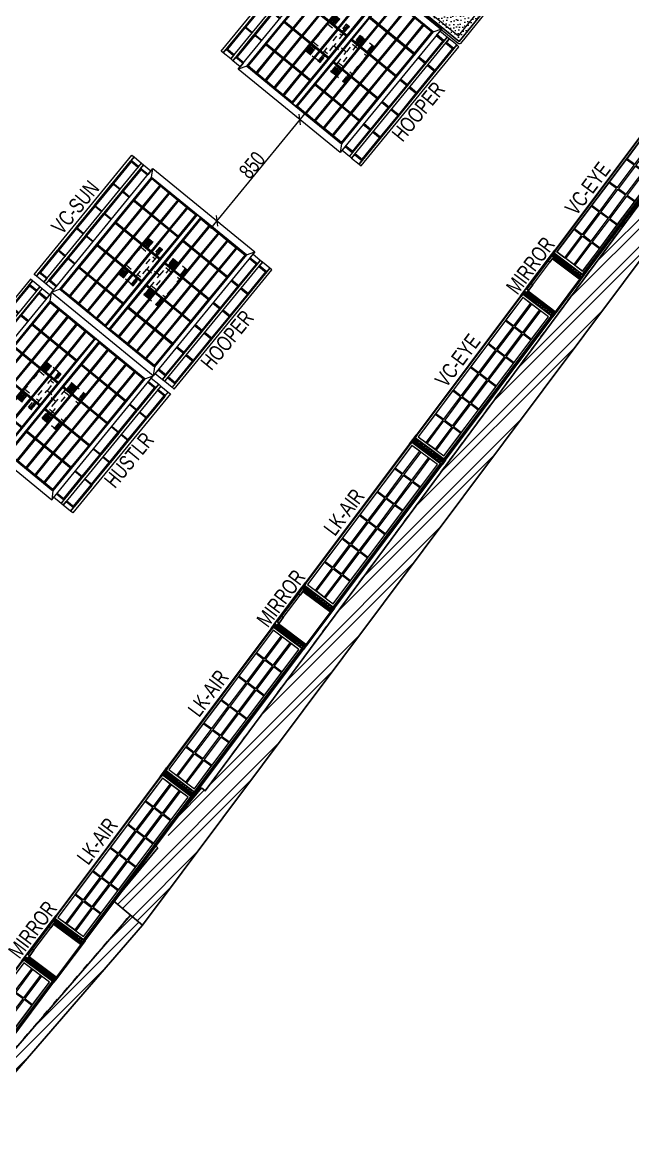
# Model space of a CAD drawing. Header units: feet. Extents: x 9100201 to 9130972, y -7060626 to -7048050.
# Drawn here: x 9105402 to 9109359, y -7060048 to -7052712 of the extents above; entities that cross this region are included whole.
import ezdxf

# ---------------------------------------------------------------- set-up
doc = ezdxf.new("R2010")
doc.units = ezdxf.units.FT
doc.header["$LTSCALE"] = 33
doc.header["$MEASUREMENT"] = 0
doc.header["$PDMODE"] = 3
doc.header["$PDSIZE"] = -1
for name, pattern in [('ACAD_ISO03W100', [30, 12, -18]), ('DOT2', [0.125, 0, -0.125]), ('HIDDEN2', [4.7625, 3.175, -1.5875])]:
    doc.linetypes.add(name, pattern=pattern)
doc.layers.add('A-WALL', color=1, linetype='Continuous')
for name, color, linetype, lineweight in [('LENS-DIM', 252, 'Continuous', 5), ('LENS-HATCH', 251, 'Continuous', 5), ('LENS_TEXT', 31, 'Continuous', 5), ('LK-FF&E FLOOR', 1, 'Continuous', 9), ('LK-FF&E WALL', 1, 'Continuous', 9), ('LN-ELEVATION-1', 81, 'Continuous', 25), ('LN-ELEVATION-2', 103, 'Continuous', 20), ('LN-ELEVATION-3', 125, 'Continuous', 18), ('LN-ELEVATION-4', 145, 'Continuous', 13), ('LN-ELEVATION-5', 167, 'Continuous', 5), ('LN-HATCH', 251, 'Continuous', 0), ('PLANO-TXT', 252, 'Continuous', 5)]:
    doc.layers.add(name, color=color, linetype=linetype, lineweight=lineweight)
doc.styles.add('LK TXT', font='GILC____.TTF', dxfattribs={"height": 100})
doc.styles.get("Standard").update_dxf_attribs({"font": 'GILC____.TTF'})
doc.dimstyles.new('100MM', dxfattribs={"dimtxt": 100, "dimasz": 50, "dimexe": 65, "dimexo": 65, "dimtad": 1, "dimdec": 0, "dimtxsty": 'Standard', "dimblk": 'OBLIQUE', "dimcen": 2.5, "dimdle": 65, "dimclrd": 256, "dimclre": 256, "dimclrt": 1, "dimadec": 0, "dimazin": 0, "dimtfac": 1, "dimtdec": 0, "dimtmove": 1, "dimatfit": 3, "dimfxl": 1, "dimlwd": -1, "dimlwe": -1, "dimarcsym": 0})
pattern_1 = [(45, (7858054.0837, 3504049.203), (-4.4901280605, 4.4901280605), [])]
pattern_2 = [(45, (7858558.917, 3503823.203), (-4.4901280605, 4.4901280605), [])]

# ---------------------------------------------------------------- blocks, each defined once
blk = doc.blocks.new('VC HD 1200')
at = {"layer": 'LN-HATCH', "ltscale": 0.5}
h = blk.add_hatch(dxfattribs=at)
h.set_pattern_fill('ANSI31', color=256, scale=2)
h.set_pattern_definition([(45, (3760859.753, 1795248.936), (-4.490128061, 4.490128061), [])])
h.paths.add_polyline_path([(-1200, 250), (-1200, 60), (-1194, 60), (-1194, 50), (-1200, 50), (-1200, 6), (-1182, 6), (-1182, 250)])
h = blk.add_hatch(dxfattribs=at)
h.set_pattern_fill('ANSI31', color=256, scale=2)
h.set_pattern_definition(pattern_1)
h.paths.add_polyline_path([(0, 250), (0, 60), (-6, 60), (-6, 50), (0, 50), (0, 6), (-18, 6), (-18, 250)])
h = blk.add_hatch(dxfattribs=at)
h.set_pattern_fill('ANSI31', color=256, scale=2)
h.set_pattern_definition([(45, (7858047.0837, 3504049.203), (-4.4901280605, 4.4901280605), [])])
h.paths.add_polyline_path([(-1165, 6), (-1165, 0), (-1200, 0), (-1200, 6)])
h = blk.add_hatch(dxfattribs=at)
h.set_pattern_fill('ANSI31', color=256, scale=2)
h.set_pattern_definition(pattern_1)
h.paths.add_polyline_path([(-28, 6), (-28, 0), (0, 0), (0, 6)])
at = {"layer": 'LN-ELEVATION-1', "ltscale": 0.5}
for points in [[(-1200, 250), (-1200, 60), (-1194, 60), (-1194, 50), (-1200, 50), (-1200, 6), (-1182, 6), (-1182, 250)], [(-18, 238), (-1182, 238), (-1182, 244), (-18, 244)], [(0, 250), (0, 60), (-6, 60), (-6, 50), (0, 50), (0, 6), (-18, 6), (-18, 250)], [(-1165, 6), (-1165, 0), (-1200, 0), (-1200, 6)], [(-35, 6), (-35, 0), (0, 0), (0, 6)]]:
    blk.add_lwpolyline(points, close=True, dxfattribs=at)
at = {"layer": 'LN-ELEVATION-3', "ltscale": 0.5}
for p, q in [((-1182, 250), (-18, 250)), ((-1165, 6), (-35, 6)), ((-35, 0), (-1165, 0))]:
    blk.add_line(p, q, dxfattribs=at)
for points in [[(-1165, 226), (-35, 226), (-35, 18), (-1165, 18)], [(-1165, 226), (-983.3, 226), (-983.3, 162), (-1165, 162)], [(-975.3, 226), (-793.7, 226), (-793.7, 162), (-975.3, 162)], [(-785.7, 226), (-604, 226), (-604, 162), (-785.7, 162)], [(-596, 226), (-414.3, 226), (-414.3, 162), (-596, 162)], [(-406.3, 226), (-224.7, 226), (-224.7, 162), (-406.3, 162)], [(-216.7, 226), (-35, 226), (-35, 162), (-216.7, 162)], [(-1165, 90), (-983.3, 90), (-983.3, 154), (-1165, 154)], [(-975.3, 154), (-793.7, 154), (-793.7, 90), (-975.3, 90)], [(-785.7, 154), (-604, 154), (-604, 90), (-785.7, 90)], [(-596, 154), (-414.3, 154), (-414.3, 90), (-596, 90)], [(-406.3, 154), (-224.7, 154), (-224.7, 90), (-406.3, 90)], [(-216.7, 154), (-35, 154), (-35, 90), (-216.7, 90)], [(-1165, 82), (-983.3, 82), (-983.3, 18), (-1165, 18)], [(-975.3, 82), (-793.7, 82), (-793.7, 18), (-975.3, 18)], [(-785.7, 82), (-604, 82), (-604, 18), (-785.7, 18)], [(-596, 82), (-414.3, 82), (-414.3, 18), (-596, 18)], [(-406.3, 82), (-224.7, 82), (-224.7, 18), (-406.3, 18)], [(-216.7, 82), (-35, 82), (-35, 18), (-216.7, 18)]]:
    blk.add_lwpolyline(points, close=True, dxfattribs=at)
blk = doc.blocks.new('MIRROR')
at = {"layer": 'LN-HATCH', "ltscale": 0.5}
h = blk.add_hatch(dxfattribs=at)
h.set_pattern_fill('ANSI31', color=256, scale=2)
h.set_pattern_definition([(45, (4060433.7416, 1708720.787), (-4.4901280605, 4.4901280605), [])])
h.paths.add_polyline_path([(212.9, 101.3), (230.9, 101.3), (230.9, -127.7), (212.9, -127.7)])
h.paths.add_polyline_path([(230.9, 95.3), (494.9, 95.3), (494.9, 101.3), (230.9, 101.3)])
h.paths.add_polyline_path([(512.9, 101.3), (494.9, 101.3), (494.9, -127.7), (512.9, -127.7)])
at = {"layer": 'Defpoints'}
blk.add_lwpolyline([(512.9, 101.3), (212.9, 101.3), (212.9, -148.7), (512.9, -148.7)], close=True, dxfattribs=at)
at = {"layer": 'LN-ELEVATION-1'}
for points in [[(212.9, 101.3), (230.9, 101.3), (230.9, -127.7), (212.9, -127.7)], [(230.9, 95.3), (494.9, 95.3), (494.9, 101.3), (230.9, 101.3)], [(512.9, 101.3), (494.9, 101.3), (494.9, -127.7), (512.9, -127.7)], [(259.9, -141.7), (259.9, -127.7), (214.9, -127.7), (214.9, -148.7), (223.9, -148.7), (223.9, -147.2), (216.4, -147.2), (216.4, -141.7)], [(442.9, -141.7), (442.9, -127.7), (487.9, -127.7), (487.9, -148.7), (478.9, -148.7), (478.9, -147.2), (486.4, -147.2), (486.4, -141.7)], [(504.9, -148.7), (504.9, -147.2), (509.4, -147.2), (509.4, -129.2), (487.9, -129.2), (487.9, -127.7), (510.9, -127.7), (510.9, -148.7)]]:
    blk.add_lwpolyline(points, close=True, dxfattribs=at)
at = {"layer": 'LN-ELEVATION-2', "color": 4, "lineweight": 0}
blk.add_lwpolyline([(216.4, -141.7), (486.4, -141.7), (486.4, -147.2), (216.4, -147.2)], close=True, dxfattribs=at)
at = {"layer": 'LN-ELEVATION-2'}
blk.add_lwpolyline([(259.9, -141.7), (442.9, -141.7), (442.9, -127.7), (259.9, -127.7)], close=True, dxfattribs=at)
at = {"layer": 'LN-ELEVATION-4', "ltscale": 0.5}
blk.add_line((478.9, -148.7), (223.9, -148.7), dxfattribs=at)
blk = doc.blocks.new('VC HD 1010')
at = {"layer": 'LN-HATCH', "ltscale": 0.5}
h = blk.add_hatch(dxfattribs=at)
h.set_pattern_fill('ANSI31', color=256, scale=2)
h.set_pattern_definition([(45, (3761554.586, 1795022.936), (-4.490128061, 4.490128061), [])])
h.paths.add_polyline_path([(-505.2, 24), (-505.2, -166), (-499.2, -166), (-499.2, -176), (-505.2, -176), (-505.2, -220), (-487.2, -220), (-487.2, 24)])
h = blk.add_hatch(dxfattribs=at)
h.set_pattern_fill('ANSI31', color=256, scale=2)
h.set_pattern_definition(pattern_2)
h.paths.add_polyline_path([(504.8, 24), (504.8, -166), (498.8, -166), (498.8, -176), (504.8, -176), (504.8, -220), (486.8, -220), (486.8, 24)])
h = blk.add_hatch(dxfattribs=at)
h.set_pattern_fill('ANSI31', color=256, scale=2)
h.set_pattern_definition([(45, (7858741.917, 3503823.203), (-4.4901280605, 4.4901280605), [])])
h.paths.add_polyline_path([(-470.2, -220), (-470.2, -226), (-505.2, -226), (-505.2, -220)])
h = blk.add_hatch(dxfattribs=at)
h.set_pattern_fill('ANSI31', color=256, scale=2)
h.set_pattern_definition(pattern_2)
h.paths.add_polyline_path([(476.8, -220), (476.8, -226), (511.8, -226), (511.8, -220)])
at = {"layer": 'LN-ELEVATION-1', "ltscale": 0.5}
for points in [[(-505.2, 24), (-505.2, -166), (-499.2, -166), (-499.2, -176), (-505.2, -176), (-505.2, -220), (-487.2, -220), (-487.2, 24)], [(486.8, 12), (-487.2, 12), (-487.2, 18), (486.8, 18)], [(504.8, 24), (504.8, -166), (498.8, -166), (498.8, -176), (504.8, -176), (504.8, -220), (486.8, -220), (486.8, 24)], [(-470.2, -220), (-470.2, -226), (-505.2, -226), (-505.2, -220)], [(469.8, -220), (469.8, -226), (504.8, -226), (504.8, -220)]]:
    blk.add_lwpolyline(points, close=True, dxfattribs=at)
at = {"layer": 'LN-ELEVATION-2', "ltscale": 0.5}
blk.add_lwpolyline([(470.2, 0), (-470.2, 0), (-470.2, -208), (470.2, -208)], close=True, dxfattribs=at)
at = {"layer": 'LN-ELEVATION-3', "ltscale": 0.5}
for p, q in [((-487.2, 24), (486.8, 24)), ((-470.2, -220), (469.8, -220)), ((469.8, -226), (-470.2, -226))]:
    blk.add_line(p, q, dxfattribs=at)
for points in [[(-470.2, 0), (-288.5, 0), (-288.5, -64), (-470.2, -64)], [(-280.5, 0), (-98.8, 0), (-98.8, -64), (-280.5, -64)], [(-90.8, 0), (90.8, 0), (90.8, -64), (-90.8, -64)], [(98.8, 0), (280.5, 0), (280.5, -64), (98.8, -64)], [(288.5, 0), (470.2, 0), (470.2, -64), (288.5, -64)], [(-470.2, -136), (-288.5, -136), (-288.5, -72), (-470.2, -72)], [(-280.5, -72), (-98.8, -72), (-98.8, -136), (-280.5, -136)], [(-90.8, -72), (90.8, -72), (90.8, -136), (-90.8, -136)], [(98.8, -72), (280.5, -72), (280.5, -136), (98.8, -136)], [(288.5, -72), (470.2, -72), (470.2, -136), (288.5, -136)], [(-470.2, -144), (-288.5, -144), (-288.5, -208), (-470.2, -208)], [(-280.5, -144), (-98.8, -144), (-98.8, -208), (-280.5, -208)], [(-90.8, -144), (90.8, -144), (90.8, -208), (-90.8, -208)], [(98.8, -144), (280.5, -144), (280.5, -208), (98.8, -208)], [(288.5, -144), (470.2, -144), (470.2, -208), (288.5, -208)]]:
    blk.add_lwpolyline(points, close=True, dxfattribs=at)
blk = doc.blocks.new('A$C79009803')
at = {"layer": 'LN-HATCH'}
h = blk.add_hatch(dxfattribs=at)
h.set_pattern_fill('ANSI32', color=256, scale=333, angle=180)
h.set_pattern_definition([(225, (-11307537.08, 5495392.03), (88.2999593, -88.2999593), []), (225, (-11307595.94, 5495392.03), (88.2999593, -88.2999593), [])])
h.paths.add_polyline_path([(-12670.1, -5230), (-12693.2, -5210.9), (-12903.7, -5465.1), (-12880.6, -5484.2), (-13263.3, -5946.3), (-13170.8, -6022.9), (-13076.2, -6101.3), (-8911.5, -535.9), (-9054.2, -342.1)])
h = blk.add_hatch(dxfattribs=at)
h.set_pattern_fill('ANSI31', color=256, scale=444, angle=180)
h.set_pattern_definition([(225, (-11307537.077, 5495392.03), (39.24442636, -39.24442636), [])])
h.paths.add_polyline_path([(11481, -840.4), (7330, -840.4), (7330, -1069.4), (11481, -1069.4)])
h.paths.add_polyline_path([(7099.7, -839.4), (4349.1, -839.4), (4349.1, -1069.4), (7099.7, -1069.4)])
h.paths.add_polyline_path([(1178, -839.4), (-1539.3, -839.4), (-1539.3, -1069.4), (1178, -1069.4)])
h.paths.add_polyline_path([(4118.9, -839.4), (1408.2, -839.4), (1408.2, -1069.4), (4118.9, -1069.4)])
h.paths.add_polyline_path([(-13155.4, -6035.6), (-14430, -7512), (-14353, -7575.8), (-13076.2, -6101.3)])
h.paths.add_polyline_path([(-18485, -4153.9), (-16921.4, -2202.9), (-17010, -2129.5), (-18573.6, -4080.6)])
at = {"layer": 'A-WALL'}
for q in [(-12976.3, -5599.7), (-13076.2, -6101.3)]:
    blk.add_line((-13263.3, -5946.3), q, dxfattribs=at)
for points, elevation in [([(-4927.3, -1471), (-8207.8, -290.5), (-8911.5, -535.9), (-13076.2, -6101.3)], 0), ([(-12935.6, -5503.6), (-12693.2, -5210.9), (-12670.1, -5230), (-9054.2, -342.1)], 0.2)]:
    blk.add_lwpolyline(points, dxfattribs=dict(at, elevation=elevation))
blk.add_lwpolyline([(-12935.6, -5503.6), (-12999.4, -5580.6), (-12976.3, -5599.7)], dxfattribs=at)
blk.add_lwpolyline([(-13076.2, -6101.3), (-13155.4, -6035.6), (-14430, -7512), (-14353, -7575.8)], close=True, dxfattribs=at)
blk = doc.blocks.new('A$Ce45749d8')
at = {"layer": 'LENS-DIM', "color": 5, "linetype": 'ACAD_ISO03W100', "ltscale": 0.1, "elevation": 0}
blk.add_lwpolyline([(-280.7, 4656.9), (-4031.5, 3003.9), (-7920.6, -1739.5), (-8009.9, -1666.9), (-9573.6, -3618), (-9477.3, -3697.7), (-9604.9, -3851.7), (-9520.1, -3921.9), (-9589.7, -4005.9), (-5969.7, -7003.6), (-5900.2, -6919.6), (-5753.9, -7040.8), (-5626.3, -6886.8), (-5518.5, -6976), (-4244, -5499.7), (-4351.8, -5410.4), (-4064.8, -5063.8), (-4087.9, -5044.7), (-4024.1, -4967.6), (-3781.7, -4675), (-3758.6, -4694.1), (-142.7, 193.8)], dxfattribs=at)
at = {"layer": 'LENS-DIM', "color": 2}
blk.add_blockref('A$C79009803', (8911.5, 535.9, 0), dxfattribs=at)
blk = doc.blocks.new('ffgd')
at = {"layer": 'LN-ELEVATION-4', "linetype": 'ACAD_ISO03W100', "ltscale": 0.1}
blk.add_lwpolyline([(0, 47.3), (0, -41.5), (-20, -41.5), (-20, 47.3)], close=True, dxfattribs=at)
at = {"layer": 'LN-ELEVATION-5', "linetype": 'ACAD_ISO03W100', "ltscale": 0.1}
for p, q in [((-159.9, 165.7), (-159.9, 47.3)), ((-159.7, 165.7), (-159.7, 47.3)), ((-159.4, 165.7), (-159.4, 47.3)), ((-159, 165.7), (-159, 47.3)), ((-158.5, 165.7), (-158.5, 47.3)), ((-157.9, 165.7), (-157.9, 47.3)), ((-157.1, 165.7), (-157.1, 47.3)), ((-156.1, 165.7), (-156.1, 47.3)), ((-154.1, 165.7), (-154.1, 47.3)), ((-151.1, 165.7), (-151.1, 47.3)), ((-146.1, 165.7), (-146.1, 47.3)), ((-141.1, 165.7), (-141.1, 47.3)), ((-135.1, 165.7), (-135.1, 47.3)), ((-128.1, 165.7), (-128.1, 47.3)), ((-120.1, 165.7), (-120.1, 47.3)), ((-111.1, 165.7), (-111.1, 47.3)), ((-102.1, 165.7), (-102.1, 47.3)), ((-85, 165.7), (-85, 47.3)), ((65, 165.7), (65, 47.3)), ((82.1, 165.7), (82.1, 47.3)), ((91.1, 165.7), (91.1, 47.3)), ((100.1, 165.7), (100.1, 47.3)), ((108.1, 165.7), (108.1, 47.3)), ((115.1, 165.7), (115.1, 47.3)), ((121.1, 165.7), (121.1, 47.3)), ((126.1, 165.7), (126.1, 47.3)), ((131.1, 165.7), (131.1, 47.3)), ((134.1, 165.7), (134.1, 47.3)), ((136.1, 165.7), (136.1, 47.3)), ((137.1, 165.7), (137.1, 47.3)), ((137.9, 165.7), (137.9, 47.3)), ((138.5, 165.7), (138.5, 47.3)), ((139, 165.7), (139, 47.3)), ((139.4, 165.7), (139.4, 47.3)), ((139.7, 165.7), (139.7, 47.3)), ((139.9, 165.7), (139.9, 47.3)), ((-159.9, -41.5), (-159.9, -159.9)), ((-159.7, -41.5), (-159.7, -159.9)), ((-159.4, -41.5), (-159.4, -159.9)), ((-159, -41.5), (-159, -159.9)), ((-158.5, -41.5), (-158.5, -159.9)), ((-157.9, -41.5), (-157.9, -159.9)), ((-157.1, -41.5), (-157.1, -159.9)), ((-156.1, -41.5), (-156.1, -159.9)), ((-154.1, -41.5), (-154.1, -159.9)), ((-151.1, -41.5), (-151.1, -159.9)), ((-146.1, -41.5), (-146.1, -159.9)), ((-141.1, -41.5), (-141.1, -159.9)), ((-135.1, -41.5), (-135.1, -159.9)), ((-128.1, -41.5), (-128.1, -159.9)), ((-120.1, -41.5), (-120.1, -159.9)), ((-111.1, -41.5), (-111.1, -159.9)), ((-102.1, -41.5), (-102.1, -159.9)), ((-85, -41.5), (-85, -159.9)), ((65, -41.5), (65, -159.9)), ((82.1, -41.5), (82.1, -159.9)), ((91.1, -41.5), (91.1, -159.9)), ((100.1, -41.5), (100.1, -159.9)), ((108.1, -41.5), (108.1, -159.9)), ((115.1, -41.5), (115.1, -159.9)), ((121.1, -41.5), (121.1, -159.9)), ((126.1, -41.5), (126.1, -159.9)), ((131.1, -41.5), (131.1, -159.9)), ((134.1, -41.5), (134.1, -159.9)), ((136.1, -41.5), (136.1, -159.9)), ((137.1, -41.5), (137.1, -159.9)), ((137.9, -41.5), (137.9, -159.9)), ((138.5, -41.5), (138.5, -159.9)), ((139, -41.5), (139, -159.9)), ((139.4, -41.5), (139.4, -159.9)), ((139.7, -41.5), (139.7, -159.9)), ((139.9, -41.5), (139.9, -159.9))]:
    blk.add_line(p, q, dxfattribs=at)
for points in [[(140, 73), (140, 165.7), (-160, 165.7), (-160, 73)], [(140, -67.1), (140, -159.9), (-160, -159.9), (-160, -67.1)]]:
    blk.add_lwpolyline(points, dxfattribs=at)
for points in [[(140, 73), (140, 47.3), (-160, 47.3), (-160, 73)], [(140, -41.5), (140, -67.1), (-160, -67.1), (-160, -41.5)]]:
    blk.add_lwpolyline(points, close=True, dxfattribs=at)
blk = doc.blocks.new('EURO 1040 x 1175')
at = {"layer": 'LN-ELEVATION-1'}
for points in [[(-470, -327.4), (470, -327.4), (470, 467.6), (-470, 467.6)], [(-470, 85.1), (470, 85.1), (470, 467.6), (-470, 467.6)], [(-283.2, 85.1), (-277.2, 85.1), (-277.2, 467.6), (-283.2, 467.6)], [(-96.4, 85.1), (-90.4, 85.1), (-90.4, 467.6), (-96.4, 467.6)], [(90.4, 85.1), (96.4, 85.1), (96.4, 467.6), (90.4, 467.6)], [(277.2, 85.1), (283.2, 85.1), (283.2, 467.6), (277.2, 467.6)], [(-470, 386.6), (-283.2, 386.6), (-283.2, 392.6), (-470, 392.6)], [(-277.2, 386.6), (-96.4, 386.6), (-96.4, 392.6), (-277.2, 392.6)], [(-90.4, 386.6), (90.4, 386.6), (90.4, 392.6), (-90.4, 392.6)], [(96.4, 386.6), (277.2, 386.6), (277.2, 392.6), (96.4, 392.6)], [(283.2, 386.6), (470, 386.6), (470, 392.6), (283.2, 392.6)], [(-470, 311.2), (-283.2, 311.2), (-283.2, 317.2), (-470, 317.2)], [(-277.2, 311.2), (-96.4, 311.2), (-96.4, 317.2), (-277.2, 317.2)], [(-90.4, 311.2), (90.4, 311.2), (90.4, 317.2), (-90.4, 317.2)], [(96.4, 311.2), (277.2, 311.2), (277.2, 317.2), (96.4, 317.2)], [(283.2, 311.2), (470, 311.2), (470, 317.2), (283.2, 317.2)], [(-470, 235.8), (-283.2, 235.8), (-283.2, 241.8), (-470, 241.8)], [(-277.2, 235.8), (-96.4, 235.8), (-96.4, 241.8), (-277.2, 241.8)], [(-90.4, 235.8), (90.4, 235.8), (90.4, 241.8), (-90.4, 241.8)], [(96.4, 235.8), (277.2, 235.8), (277.2, 241.8), (96.4, 241.8)], [(283.2, 235.8), (470, 235.8), (470, 241.8), (283.2, 241.8)], [(-470, 160.4), (-283.2, 160.4), (-283.2, 166.4), (-470, 166.4)], [(-277.2, 160.4), (-96.4, 160.4), (-96.4, 166.4), (-277.2, 166.4)], [(-90.4, 160.4), (90.4, 160.4), (90.4, 166.4), (-90.4, 166.4)], [(96.4, 160.4), (277.2, 160.4), (277.2, 166.4), (96.4, 166.4)], [(283.2, 160.4), (470, 160.4), (470, 166.4), (283.2, 166.4)], [(-470, 85.1), (470, 85.1), (470, 55.1), (-470, 55.1)], [(-470, 55.1), (470, 55.1), (470, -327.4), (-470, -327.4)], [(-283.2, 55.1), (-277.2, 55.1), (-277.2, -327.4), (-283.2, -327.4)], [(-96.4, 55.1), (-90.4, 55.1), (-90.4, -327.4), (-96.4, -327.4)], [(90.4, 55.1), (96.4, 55.1), (96.4, -327.4), (90.4, -327.4)], [(277.2, 55.1), (283.2, 55.1), (283.2, -327.4), (277.2, -327.4)], [(-470, -20.3), (-283.2, -20.3), (-283.2, -26.3), (-470, -26.3)], [(-277.2, -20.3), (-96.4, -20.3), (-96.4, -26.3), (-277.2, -26.3)], [(-90.4, -20.3), (90.4, -20.3), (90.4, -26.3), (-90.4, -26.3)], [(96.4, -20.3), (277.2, -20.3), (277.2, -26.3), (96.4, -26.3)], [(283.2, -20.3), (470, -20.3), (470, -26.3), (283.2, -26.3)], [(-470, -95.7), (-283.2, -95.7), (-283.2, -101.7), (-470, -101.7)], [(-277.2, -95.7), (-96.4, -95.7), (-96.4, -101.7), (-277.2, -101.7)], [(-90.4, -95.7), (90.4, -95.7), (90.4, -101.7), (-90.4, -101.7)], [(96.4, -95.7), (277.2, -95.7), (277.2, -101.7), (96.4, -101.7)], [(283.2, -95.7), (470, -95.7), (470, -101.7), (283.2, -101.7)], [(-470, -171.1), (-283.2, -171.1), (-283.2, -177.1), (-470, -177.1)], [(-277.2, -171.1), (-96.4, -171.1), (-96.4, -177.1), (-277.2, -177.1)], [(-90.4, -171.1), (90.4, -171.1), (90.4, -177.1), (-90.4, -177.1)], [(96.4, -171.1), (277.2, -171.1), (277.2, -177.1), (96.4, -177.1)], [(283.2, -171.1), (470, -171.1), (470, -177.1), (283.2, -177.1)], [(-470, -246.4), (-283.2, -246.4), (-283.2, -252.4), (-470, -252.4)], [(-277.2, -246.4), (-96.4, -246.4), (-96.4, -252.4), (-277.2, -252.4)], [(-90.4, -246.4), (90.4, -246.4), (90.4, -252.4), (-90.4, -252.4)], [(96.4, -246.4), (277.2, -246.4), (277.2, -252.4), (96.4, -252.4)], [(283.2, -246.4), (470, -246.4), (470, -252.4), (283.2, -252.4)]]:
    blk.add_lwpolyline(points, close=True, dxfattribs=at)
for points in [[(-283.2, 461.6), (-464, 461.6), (-464, 317.2)], [(-96.4, 461.6), (-277.2, 461.6)], [(90.4, 461.6), (-90.4, 461.6)], [(277.2, 461.6), (96.4, 461.6)], [(464, 317.2), (464, 461.6), (283.2, 461.6)], [(-464, 311.2), (-464, 241.8)], [(464, 241.8), (464, 311.2)], [(-464, 235.8), (-464, 166.4)], [(464, 166.4), (464, 235.8)], [(-464, 160.4), (-464, 91.1), (-283.2, 91.1)], [(283.2, 91.1), (464, 91.1), (464, 160.4)], [(-277.2, 91.1), (-96.4, 91.1)], [(-90.4, 91.1), (90.4, 91.1)], [(96.4, 91.1), (277.2, 91.1)], [(-464, -20.3), (-464, 49.1), (-283.2, 49.1)], [(-277.2, 49.1), (-96.4, 49.1)], [(-90.4, 49.1), (90.4, 49.1)], [(96.4, 49.1), (277.2, 49.1)], [(283.2, 49.1), (464, 49.1), (464, -20.3)], [(-464, -95.7), (-464, -26.3)], [(464, -26.3), (464, -95.7)], [(-464, -171.1), (-464, -101.7)], [(464, -101.7), (464, -171.1)], [(-283.2, -321.4), (-464, -321.4), (-464, -177.1)], [(464, -177.1), (464, -321.4), (283.2, -321.4)], [(-96.4, -321.4), (-277.2, -321.4)], [(90.4, -321.4), (-90.4, -321.4)], [(277.2, -321.4), (96.4, -321.4)]]:
    blk.add_lwpolyline(points, dxfattribs=at)
at = {"layer": 'LN-ELEVATION-2'}
blk.add_lwpolyline([(-520, -357.4), (520, -357.4), (520, 497.6), (-520, 497.6)], close=True, dxfattribs=at)
for points in [[(-470, 467.6), (-520, 497.6)], [(470, 467.6), (520, 497.6)], [(-470, -327.4), (-520, -357.4)], [(470, -327.4), (520, -357.4)]]:
    blk.add_lwpolyline(points, dxfattribs=at)
at = {"layer": 'LN-ELEVATION-3'}
for points in [[(-500, 559.6), (500, 559.6), (500, 577.6), (-500, 577.6)], [(-500, 497.6), (-470, 497.6), (-470, 559.6), (-500, 559.6)], [(470, 497.6), (500, 497.6), (500, 559.6), (470, 559.6)], [(-500, -357.4), (-470, -357.4), (-470, -419.4), (-500, -419.4)], [(470, -357.4), (500, -357.4), (500, -419.4), (470, -419.4)], [(-500, -419.4), (500, -419.4), (500, -437.4), (-500, -437.4)]]:
    blk.add_lwpolyline(points, close=True, dxfattribs=at)
at = {"layer": 'LN-ELEVATION-4'}
for points in [[(-500, 639.6), (500, 639.6), (500, 657.6), (-500, 657.6)], [(-500, 577.6), (-470, 577.6), (-470, 639.6), (-500, 639.6)], [(470, 577.6), (500, 577.6), (500, 639.6), (470, 639.6)], [(-470, 497.6), (-464, 497.6), (-464, 559.6), (-470, 559.6)], [(-464, 553.6), (-283.2, 553.6), (-283.2, 559.6), (-464, 559.6)], [(-283.2, 497.6), (-277.2, 497.6), (-277.2, 559.6), (-283.2, 559.6)], [(-277.2, 553.6), (-96.4, 553.6), (-96.4, 559.6), (-277.2, 559.6)], [(-96.4, 497.6), (-90.4, 497.6), (-90.4, 559.6), (-96.4, 559.6)], [(-90.4, 553.6), (90.4, 553.6), (90.4, 559.6), (-90.4, 559.6)], [(90.4, 497.6), (96.4, 497.6), (96.4, 559.6), (90.4, 559.6)], [(96.4, 553.6), (277.2, 553.6), (277.2, 559.6), (96.4, 559.6)], [(277.2, 497.6), (283.2, 497.6), (283.2, 559.6), (277.2, 559.6)], [(283.2, 553.6), (464, 553.6), (464, 559.6), (283.2, 559.6)], [(464, 497.6), (470, 497.6), (470, 559.6), (464, 559.6)], [(-470, -357.4), (-464, -357.4), (-464, -419.4), (-470, -419.4)], [(-283.2, -357.4), (-277.2, -357.4), (-277.2, -419.4), (-283.2, -419.4)], [(-96.4, -357.4), (-90.4, -357.4), (-90.4, -419.4), (-96.4, -419.4)], [(90.4, -357.4), (96.4, -357.4), (96.4, -419.4), (90.4, -419.4)], [(277.2, -357.4), (283.2, -357.4), (283.2, -419.4), (277.2, -419.4)], [(464, -357.4), (470, -357.4), (470, -419.4), (464, -419.4)], [(-500, -437.4), (-470, -437.4), (-470, -499.4), (-500, -499.4)], [(-464, -413.4), (-283.2, -413.4), (-283.2, -419.4), (-464, -419.4)], [(-277.2, -413.4), (-96.4, -413.4), (-96.4, -419.4), (-277.2, -419.4)], [(-90.4, -413.4), (90.4, -413.4), (90.4, -419.4), (-90.4, -419.4)], [(96.4, -413.4), (277.2, -413.4), (277.2, -419.4), (96.4, -419.4)], [(283.2, -413.4), (464, -413.4), (464, -419.4), (283.2, -419.4)], [(470, -437.4), (500, -437.4), (500, -499.4), (470, -499.4)], [(-500, -499.4), (500, -499.4), (500, -517.4), (-500, -517.4)]]:
    blk.add_lwpolyline(points, close=True, dxfattribs=at)
at = {"layer": 'LN-ELEVATION-5'}
for points in [[(-470, 577.6), (-464, 577.6), (-464, 639.6), (-470, 639.6)], [(-464, 633.6), (-283.2, 633.6), (-283.2, 639.6), (-464, 639.6)], [(-283.2, 577.6), (-277.2, 577.6), (-277.2, 639.6), (-283.2, 639.6)], [(-277.2, 633.6), (-96.4, 633.6), (-96.4, 639.6), (-277.2, 639.6)], [(-96.4, 577.6), (-90.4, 577.6), (-90.4, 639.6), (-96.4, 639.6)], [(-90.4, 633.6), (90.4, 633.6), (90.4, 639.6), (-90.4, 639.6)], [(90.4, 577.6), (96.4, 577.6), (96.4, 639.6), (90.4, 639.6)], [(96.4, 633.6), (277.2, 633.6), (277.2, 639.6), (96.4, 639.6)], [(277.2, 577.6), (283.2, 577.6), (283.2, 639.6), (277.2, 639.6)], [(283.2, 633.6), (464, 633.6), (464, 639.6), (283.2, 639.6)], [(464, 577.6), (470, 577.6), (470, 639.6), (464, 639.6)], [(-470, -437.4), (-464, -437.4), (-464, -499.4), (-470, -499.4)], [(-283.2, -437.4), (-277.2, -437.4), (-277.2, -499.4), (-283.2, -499.4)], [(-96.4, -437.4), (-90.4, -437.4), (-90.4, -499.4), (-96.4, -499.4)], [(90.4, -437.4), (96.4, -437.4), (96.4, -499.4), (90.4, -499.4)], [(277.2, -437.4), (283.2, -437.4), (283.2, -499.4), (277.2, -499.4)], [(464, -437.4), (470, -437.4), (470, -499.4), (464, -499.4)], [(-464, -493.4), (-283.2, -493.4), (-283.2, -499.4), (-464, -499.4)], [(-277.2, -493.4), (-96.4, -493.4), (-96.4, -499.4), (-277.2, -499.4)], [(-90.4, -493.4), (90.4, -493.4), (90.4, -499.4), (-90.4, -499.4)], [(96.4, -493.4), (277.2, -493.4), (277.2, -499.4), (96.4, -499.4)], [(283.2, -493.4), (464, -493.4), (464, -499.4), (283.2, -499.4)]]:
    blk.add_lwpolyline(points, close=True, dxfattribs=at)
at = {"layer": 'LENS-DIM'}
blk.add_blockref('ffgd', (10, 67.1), dxfattribs=at)
blk = doc.blocks.new('_Oblique')
at = {"color": 0, "lineweight": -2}
blk.add_line((-0.5, -0.5), (0.5, 0.5), dxfattribs=at)
blk = doc.blocks.new('*D52')
at = {"layer": 'Defpoints', "color": 0}
for p in [(9107116.7, -7053272.8, 0), (9106578, -7053930.2, 0), (9106661.8, -7053998.9)]:
    blk.add_point(p, dxfattribs=at)
at = {"layer": 'LENS-DIM'}
blk.add_line((9107241.7, -7053291.1), (9106620.6, -7054049.1), dxfattribs=at)
at = {"layer": 'LENS-DIM', "linetype": 'DOT2'}
for p, q in [((9107167, -7053314), (9107250.7, -7053382.6)), ((9106628.3, -7053971.4), (9106712, -7054040))]:
    blk.add_line(p, q, dxfattribs=at)
at = {"layer": 'LENS-DIM', "xscale": 50, "yscale": 50, "zscale": 50}
for p, rotation in [((9107200.5, -7053341.4), 50.66783219610893), ((9106661.8, -7053998.9), 230.667832196109)]:
    blk.add_blockref('_Oblique', p, dxfattribs=dict(at, rotation=rotation))
at = {"layer": 'LENS-DIM', "color": 1, "insert": (9106891.1, -7053637.3), "char_height": 100, "attachment_point": 5, "rotation": 50.66783}
blk.add_mtext('850', dxfattribs=at)
blk = doc.blocks.new('2 seater bench')
at = {"layer": 'LENS-HATCH', "lineweight": 0}
h = blk.add_hatch(dxfattribs=at)
h.set_pattern_fill('STIP1', color=177, scale=100, angle=270, pattern_type=2)
h.set_pattern_definition([(270, (6617251.08, -170421.61), (100, -2e-13), [0, -100]), (270, (6617235.08, -170433.61), (100, -2e-13), [0, -100]), (270, (6617211.08, -170428.61), (100, -2e-13), [0, -100]), (270, (6617188.08, -170463.61), (100, -2e-13), [0, -100]), (270, (6617224.08, -170460.61), (100, -2e-13), [0, -100]), (270, (6617248.08, -170487.61), (100, -2e-13), [0, -100]), (270, (6617255.08, -170452.61), (100, -2e-13), [0, -100]), (270, (6617214.08, -170494.61), (100, -2e-13), [0, -100]), (270, (6617182.08, -170489.61), (100, -2e-13), [0, -100]), (270, (6617167.08, -170415.61), (100, -2e-13), [0, -100]), (270, (6617187.08, -170433.61), (100, -2e-13), [0, -100]), (270, (6617168.08, -170447.61), (100, -2e-13), [0, -100]), (270, (6617232.08, -170508.61), (100, -2e-13), [0, -100]), (270, (6617207.08, -170476.61), (100, -2e-13), [0, -100]), (270, (6617240.08, -170468.61), (100, -2e-13), [0, -100]), (270, (6617231.08, -170485.61), (100, -2e-13), [0, -100]), (270, (6617204.08, -170449.61), (100, -2e-13), [0, -100]), (270, (6617258.08, -170477.61), (100, -2e-13), [0, -100]), (270, (6617199.08, -170508.61), (100, -2e-13), [0, -100]), (270, (6617169.08, -170505.61), (100, -2e-13), [0, -100])])
h.paths.add_polyline_path([(585, 210), (0, 210), (0, -210), (585, -210)])
h.paths.add_polyline_path([(0, 245), (0, -210)])
h.paths.add_polyline_path([(-585, 210), (0, 210), (0, -210), (-585, -210)])
at = {"layer": 'LN-ELEVATION-2', "ltscale": 0.5}
for points in [[(-585, 210), (0, 210), (0, -210), (-585, -210)], [(585, 210), (0, 210), (0, -210), (585, -210)]]:
    blk.add_lwpolyline(points, close=True, dxfattribs=at)
at = {"layer": 'LN-ELEVATION-5', "ltscale": 0.5}
blk.add_lwpolyline([(590, 225), (-590, 225, 0.414214), (-600, 215), (-600, -215, 0.414214), (-590, -225), (590, -225, 0.414214), (600, -215), (600, 215, 0.414214)], format="xyb", close=True, dxfattribs=at)
blk.add_lwpolyline([(585, 210), (-585, 210), (-585, -210), (585, -210)], close=True, dxfattribs=at)
at = {"layer": 'LN-ELEVATION-5', "linetype": 'HIDDEN2', "ltscale": 11}
blk.add_lwpolyline([(-560, 185), (560, 185), (560, -185), (-560, -185)], close=True, dxfattribs=at)

msp = doc.modelspace()

# ---------------------------------------------------------------- block references
at = {"layer": 'LENS-DIM', "color": 2, "rotation": 0.0163409346695699}
msp.add_blockref('A$Ce45749d8', (9110343, -7053005.8, 0), dxfattribs=at)
at = {"layer": 'LK-FF&E FLOOR', "xscale": -1}
for name, p, rotation in [('2 seater bench', (9108439.5, -7052247.2, 0), 230.9480049389527), ('EURO 1040 x 1175', (9107515.5, -7052927.3, 0), 50.66783219622237), ('EURO 1040 x 1175', (9106302.6, -7054376.8, 0), 50.66783219622237)]:
    msp.add_blockref(name, p, dxfattribs=dict(at, rotation=rotation))
at = {"layer": 'LK-FF&E FLOOR', "rotation": 50.66783197984504}
msp.add_blockref('EURO 1040 x 1175', (9105643.4, -7055181.3, 0), dxfattribs=at)
at = {"layer": 'LK-FF&E WALL', "xscale": -1}
for name, p, rotation in [('VC HD 1010', (9109317.5, -7053949.2, 0.2), 233.1547085510908), ('VC HD 1200', (9108653.8, -7054458, 0.2), 233.1547085514928), ('VC HD 1200', (9107934.3, -7055418.3, 0.2), 233.1547085514928), ('VC HD 1200', (9107034.8, -7056618.7, 0.2), 233.1547085514928), ('VC HD 1200', (9106315.2, -7057579, 0.2), 233.1547085514928), ('VC HD 1200', (9105415.7, -7058779.4, 0.2), 233.1547085514928)]:
    msp.add_blockref(name, p, dxfattribs=dict(at, rotation=rotation))
at = {"layer": 'LK-FF&E WALL', "rotation": 233.1547085512509}
for p in [(9109080.4, -7054136.7, 0.2), (9107461.3, -7056297.4, 0.2), (9105842.3, -7058458.1, 0.2)]:
    msp.add_blockref('MIRROR', p, dxfattribs=at)

# ---------------------------------------------------------------- texts
at = {"layer": 'LENS_TEXT', "linetype": 'Continuous', "ltscale": 3, "char_height": 100, "width": 324.474, "attachment_point": 5, "rotation": 53.15471, "style": 'LK TXT'}
for insert in [(9108697.5, -7054289.7, 0.2), (9107078.4, -7056450.4, 0.2), (9105466.3, -7058601.9, 0.2)]:
    msp.add_mtext('{\\C7;MIRROR}', dxfattribs=dict(at, insert=insert))
at = {"layer": 'PLANO-TXT', "linetype": 'Continuous', "ltscale": 3, "char_height": 100, "width": 271.785, "attachment_point": 5, "style": 'LK TXT'}
for s, insert, rotation in [('HOOPER', (9107970, -7053289.8, 0), 50.66783), ('VC-EYE', (9109069.1, -7053789.6, 0.2), 53.15471), ('VC-SUN', (9105743.1, -7053911.4, 0), 50.66783), ('HOOPER', (9106729.3, -7054773.3, 0), 50.66783), ('VC-EYE', (9108225.2, -7054905.8, 0.2), 53.15471), ('HUSTLR', (9106092.6, -7055552.7, 0), 50.66783), ('LK-AIR', (9107487.4, -7055890.5, 0.2), 53.15471), ('LK-AIR', (9106606.1, -7057066.5, 0.2), 53.15471), ('LK-AIR', (9105886.5, -7058026.8, 0.2), 53.15471)]:
    msp.add_mtext(s, dxfattribs=dict(at, insert=insert, rotation=rotation))

# ---------------------------------------------------------------- dimensions: what is measured, and where the dimension line sits
at = {"layer": 'LENS-DIM', "color": 2}
dim = msp.add_aligned_dim(p1=(9107116.7, -7053272.8, 0), p2=(9106578, -7053930.2, 0), distance=108.3, dimstyle='100MM', dxfattribs=at)
dim.commit()
dim.dimension.update_dxf_attribs({"geometry": '*D52', "text_midpoint": (9106891.1, -7053637.3, 0)})

doc.saveas('drawing.dxf')
